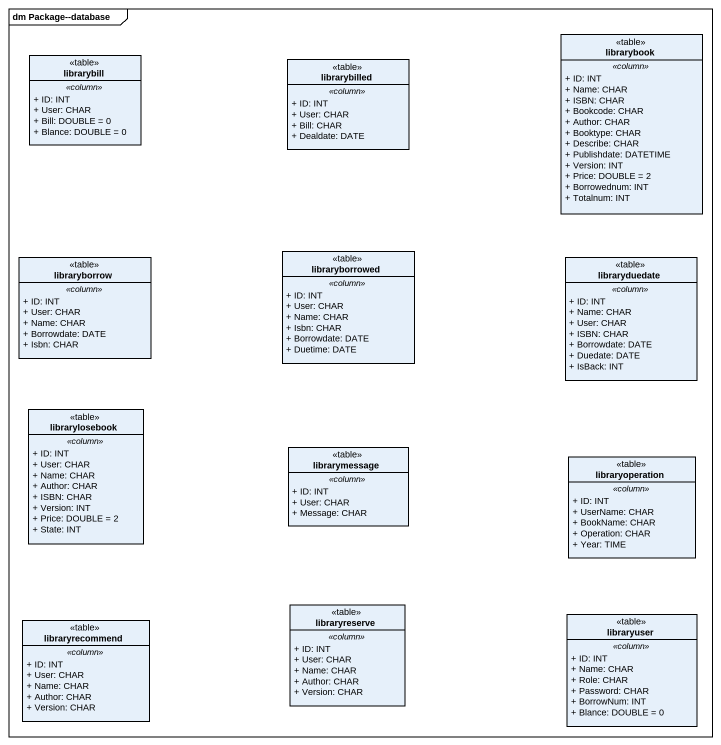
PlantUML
@startuml
mainframe dm Package--database
hide circle
hide empty members
skinparam classAttributeIconSize 0
class librarybook <<table>> {
  .. <<column>> ..
  + ID: INT
  + Name: CHAR
  + ISBN: CHAR
  + Bookcode: CHAR
  + Author: CHAR
  + Booktype: CHAR
  + Describe: CHAR
  + Publishdate: DATETIME
  + Version: INT
  + Price: DOUBLE = 2
  + Borrowednum: INT
  + Totalnum: INT
}
class librarybill <<table>> {
  .. <<column>> ..
  + ID: INT
  + User: CHAR
  + Bill: DOUBLE = 0
  + Blance: DOUBLE = 0
}
class librarybilled <<table>> {
  .. <<column>> ..
  + ID: INT
  + User: CHAR
  + Bill: CHAR
  + Dealdate: DATE
}
class libraryborrow <<table>> {
  .. <<column>> ..
  + ID: INT
  + User: CHAR
  + Name: CHAR
  + Borrowdate: DATE
  + Isbn: CHAR
}
class libraryborrowed <<table>> {
  .. <<column>> ..
  + ID: INT
  + User: CHAR
  + Name: CHAR
  + Isbn: CHAR
  + Borrowdate: DATE
  + Duetime: DATE
}
class libraryduedate <<table>> {
  .. <<column>> ..
  + ID: INT
  + Name: CHAR
  + User: CHAR
  + ISBN: CHAR
  + Borrowdate: DATE
  + Duedate: DATE
  + IsBack: INT
}
class librarylosebook <<table>> {
  .. <<column>> ..
  + ID: INT
  + User: CHAR
  + Name: CHAR
  + Author: CHAR
  + ISBN: CHAR
  + Version: INT
  + Price: DOUBLE = 2
  + State: INT
}
class librarymessage <<table>> {
  .. <<column>> ..
  + ID: INT
  + User: CHAR
  + Message: CHAR
}
class libraryoperation <<table>> {
  .. <<column>> ..
  + ID: INT
  + UserName: CHAR
  + BookName: CHAR
  + Operation: CHAR
  + Year: TIME
}
class libraryrecommend <<table>> {
  .. <<column>> ..
  + ID: INT
  + User: CHAR
  + Name: CHAR
  + Author: CHAR
  + Version: CHAR
}
class libraryreserve <<table>> {
  .. <<column>> ..
  + ID: INT
  + User: CHAR
  + Name: CHAR
  + Author: CHAR
  + Version: CHAR
}
class libraryuser <<table>> {
  .. <<column>> ..
  + ID: INT
  + Name: CHAR
  + Role: CHAR
  + Password: CHAR
  + BorrowNum: INT
  + Blance: DOUBLE = 0
}
@enduml
